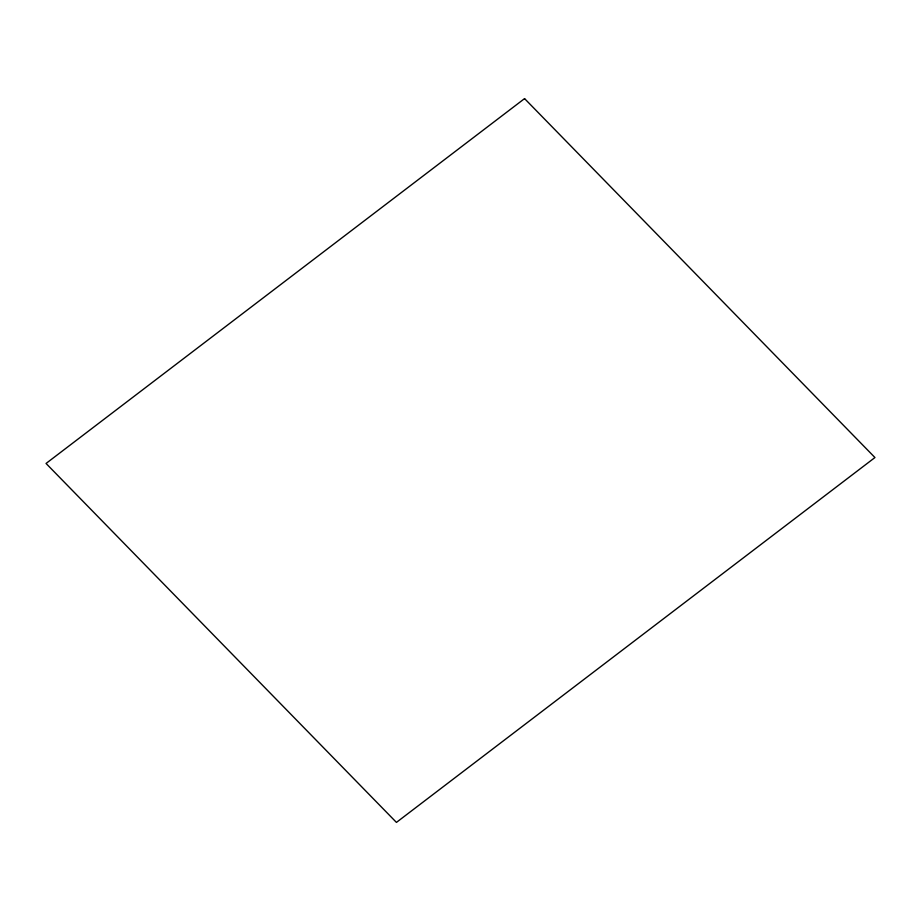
<?xml version="1.0" encoding="UTF-8"?>
<svg xmlns="http://www.w3.org/2000/svg" width="921" height="921" viewBox="0 0 921 921"><rect width="100%" height="100%" fill="white"/><g stroke="black" fill="none" stroke-linecap="round" stroke-linejoin="round"><path stroke-width="1.38" d="M524.567 98.605L46.05 463.459L396.433 822.395L874.95 457.541L524.567 98.605"/></g></svg>
